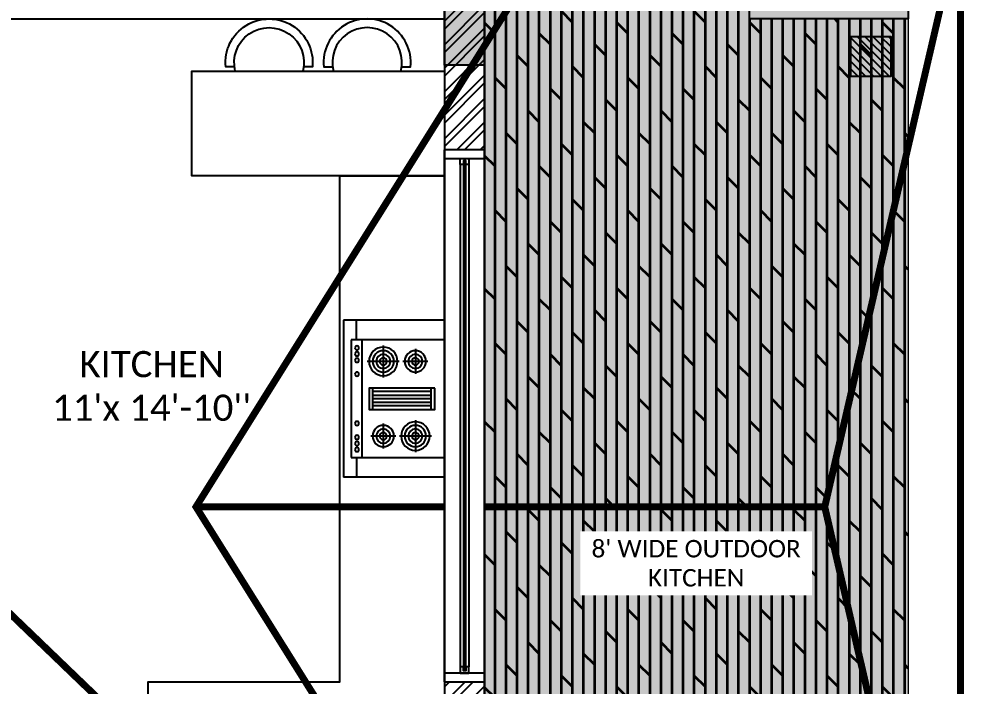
# Model space of a CAD drawing. Header units: millimetres. Extents: x -176651 to 424033, y -469666 to 486614.
# Drawn here: x 232191 to 237612, y 22703 to 26528 of the extents above; entities that cross this region are included whole.
import ezdxf

# ---------------------------------------------------------------- set-up
doc = ezdxf.new("R2010")
doc.units = ezdxf.units.MM
doc.set_wipeout_variables(frame=1)
doc.linetypes.add('1625_West Villa$0$DASHED', pattern=[0.75, 0.5, -0.25])
doc.linetypes.add('1625W-Roof Plan$0$DASHED', pattern=[0.75, 0.5, -0.25])
for name, color, linetype in [('1625_West Villa$0$ad-Elevation 10', 8, 'Continuous'), ('1625_West Villa$0$ad-Furniture', 8, 'Continuous'), ('1625_West Villa$0$ad-Glass Sectionline', 8, 'Continuous'), ('1625_West Villa$0$ad-Text main', 8, 'Continuous'), ('1625_West Villa$0$ad-Verandah', 8, 'Continuous'), ('1625_West Villa$0$ad-Wall', 8, 'Continuous'), ('1625_West Villa$0$ad-Wall hatch', 8, 'Continuous'), ('1625W-Roof Plan$0$ad-Primary Roof', 8, 'Continuous'), ('1625W-Roof Plan$0$ad-Secondary Roof', 8, 'Continuous'), ('1625W_Columns$0$ad-Column', 8, 'Continuous'), ('1625W_Columns$0$ad-Column Hatch', 8, 'Continuous'), ('1625W_Columns$0$ad-MS Column', 8, 'Continuous'), ('ad-Plinth', 8, 'Continuous'), ('ad-Verandah', 33, 'Continuous')]:
    doc.layers.add(name, color=color, linetype=linetype)
doc.layers.add('1625_West Villa$0$ad-Landscape', color=8, linetype='Continuous', lineweight=35)
doc.styles.add('1625_West Villa$0$Standard', font='calibril.ttf')

# ---------------------------------------------------------------- blocks, each defined once
blk = doc.blocks.new('zw$F00C')
at = {"layer": 'ad-Plinth', "ltscale": 5}
blk.add_lwpolyline([(0, 13620), (12120, 13620), (12120, 0), (0, 0), (0, 4745), (2830, 4745), (2830, 8645), (0, 8645)], close=True, dxfattribs=at)
at = {"layer": 'ad-Verandah', "lineweight": 9}
blk.add_lwpolyline([(6195, 0), (12120, 0), (12120, 8760), (13640, 8760), (13640, 4630), (14550, 4630), (14550, -1210), (6195, -1210)], close=True, dxfattribs=at)
blk = doc.blocks.new('zw$898C')
at = {"layer": 'ad-Plinth', "ltscale": 5}
blk.add_blockref('zw$F00C', (30903.5, -406860.5), dxfattribs=at)
blk = doc.blocks.new('1625_West Villa$0$A$Cf0280c0a')
at = {"layer": '1625_West Villa$0$ad-Furniture'}
for p, q in [((-0.4498, 0), (0.4498, 0)), ((-0.4498, -0.58), (-0.4498, 0)), ((-0.337, -0.0447), (0.337, -0.0447)), ((-0.337, -0.58), (-0.337, -0.0447)), ((0.337, -0.0447), (0.337, -0.58)), ((0.4498, -0.58), (0.4498, 0)), ((-0.337, -0.0754), (-0.4498, -0.0754)), ((-0.337, -0.1061), (0.337, -0.1061)), ((0.337, -0.0754), (0.4498, -0.0754)), ((-0.2142, -0.3207), (-0.2142, -0.137)), ((0.2142, -0.3007), (0.2142, -0.157)), ((-0.0614, -0.1674), (0.0614, -0.1674)), ((-0.0409, -0.5039), (-0.0409, -0.1674)), ((-0.0205, -0.1674), (-0.0205, -0.5039)), ((0, -0.5039), (0, -0.1674)), ((0.0205, -0.1674), (0.0205, -0.5039)), ((0.0409, -0.5039), (0.0409, -0.1674)), ((-0.3061, -0.2288), (-0.1223, -0.2288)), ((0.1423, -0.2288), (0.2861, -0.2288)), ((0.2142, -0.5049), (0.2142, -0.3212)), ((-0.2142, -0.4849), (-0.2142, -0.3412)), ((-0.2861, -0.413), (-0.1423, -0.413)), ((0.1223, -0.413), (0.3061, -0.413)), ((0.0614, -0.5039), (-0.0614, -0.5039)), ((-0.4498, -0.6), (-0.4498, -0.58)), ((0.4498, -0.58), (-0.4498, -0.58)), ((0.4498, -0.6), (0.4498, -0.58)), ((0.4498, -0.6), (-0.4498, -0.6))]:
    blk.add_line(p, q, dxfattribs=at)
blk.add_lwpolyline([(-0.0614, -0.5244), (-0.0614, -0.147), (0.0614, -0.147), (0.0614, -0.5244)], close=True, dxfattribs=at)
for centre, radius in [((-0.2916, -0.0777), 0.0116), ((-0.2569, -0.0777), 0.0116), ((-0.2208, -0.0777), 0.0116), ((-0.1413, -0.0777), 0.0116), ((0.1413, -0.0777), 0.0116), ((0.2208, -0.0777), 0.0116), ((0.2569, -0.0777), 0.0116), ((0.2916, -0.0777), 0.0116), ((-0.2142, -0.2288), 0.0819), ((-0.2142, -0.2288), 0.0614), ((-0.2142, -0.2288), 0.0409), ((-0.2142, -0.2288), 0.0205), ((0.2142, -0.2288), 0.0614), ((0.2142, -0.2288), 0.0409), ((0.2142, -0.2288), 0.0205), ((-0.2142, -0.413), 0.0614), ((-0.2142, -0.413), 0.0409), ((0.2142, -0.413), 0.0819), ((0.2142, -0.413), 0.0614), ((0.2142, -0.413), 0.0409), ((-0.2142, -0.413), 0.0205), ((0.2142, -0.413), 0.0205)]:
    blk.add_circle(centre, radius, dxfattribs=at)
blk = doc.blocks.new('1625_West Villa$0$zw$54AD')
blk.add_lwpolyline([(4.8, 25), (55.1, 25, 1.105542), (-442.4, 25), (-392.1, 25)], format="xyb")
blk.add_arc((-193.6, 50), 200, 345.5225, 194.4775)
blk = doc.blocks.new('1625_West Villa$0$zw$66EE')
at = {"layer": '1625_West Villa$0$ad-Furniture', "linetype": '1625_West Villa$0$DASHED'}
blk.add_lwpolyline([(8540, 4630), (11890, 4630)], dxfattribs=at)
at = {"layer": '1625_West Villa$0$ad-Furniture'}
for points in [[(11890, 4330), (11890, 3730), (10440, 3730), (10440, 4330)], [(11290, 3730), (11890, 3730), (11890, 230), (10190, 230), (10190, 830), (11290, 830)]]:
    blk.add_lwpolyline(points, close=True, dxfattribs=at)
at = {"layer": '1625_West Villa$0$ad-Furniture', "xscale": -1}
blk.add_blockref('1625_West Villa$0$zw$54AD', (10690, 4330), dxfattribs=at)
at = {"layer": '1625_West Villa$0$ad-Furniture', "rotation": 359.9999999999998}
blk.add_blockref('1625_West Villa$0$zw$54AD', (11640, 4330), dxfattribs=at)
at = {"layer": '1625_West Villa$0$ad-Furniture', "xscale": -1000, "yscale": 1000, "zscale": 1000, "rotation": 89.99999999999979}
blk.add_blockref('1625_West Villa$0$A$Cf0280c0a', (11310, 2452.3), dxfattribs=at)
blk = doc.blocks.new('1625_West Villa$0$zw$4DB2')
blk.add_wipeout([(0, 3050), (0, 0), (-230, 0), (-230, 3050)]).dxf.layer = '1625_West Villa$0$ad-Elevation 10'
at = {"layer": '1625_West Villa$0$ad-Elevation 10'}
for points in [[(-230, 3000), (0, 3000), (0, 3050), (-230, 3050)], [(-122, 2965), (-140, 2965), (-140, 3000), (-90, 3000), (-90, 2965), (-108, 2965), (-108, 2987), (-122, 2987)], [(-122, 85), (-140, 85), (-140, 50), (-90, 50), (-90, 85), (-108, 85), (-108, 63), (-122, 63)], [(-230, 50), (-230, 0), (0, 0), (0, 50)]]:
    blk.add_lwpolyline(points, close=True, dxfattribs=at)
for points in [[(-230, 0), (-230, 3050)], [(0, 0), (0, 3050)]]:
    blk.add_lwpolyline(points, dxfattribs=at)
at = {"layer": '1625_West Villa$0$ad-Glass Sectionline'}
blk.add_lwpolyline([(-110, 2982.5), (-110, 65), (-120, 65), (-120, 2982.5)], close=True, dxfattribs=at)
for points in [[(-140, 2965), (-140, 85)], [(-90, 2965), (-90, 85)]]:
    blk.add_lwpolyline(points, dxfattribs=at)
blk = doc.blocks.new('1625_West Villa$0$zw$6266')
at = {"layer": '1625_West Villa$0$ad-Wall hatch', "transparency": 33554610}
h = blk.add_hatch(dxfattribs=at)
h.set_pattern_fill('ANSI32', color=256, scale=10)
h.paths.add_polyline_path([(0, 13620), (0, 10305), (230, 10305), (230, 13390), (4880, 13390), (4880, 8645), (7640, 8645), (7640, 8760), (5110, 8760), (5110, 10500), (5760, 10500), (5760, 10615), (5110, 10615), (5110, 13390), (7525, 13390), (7525, 10615), (6560, 10615), (6560, 10500), (7640, 10500), (7640, 13390), (11890, 13390), (11890, 8760), (8540, 8760), (8540, 8645), (11890, 8645), (11890, 230), (10090, 230), (10090, 0), (12120, 0), (12120, 13620)])
at = {"rotation": 359.9999999999999}
blk.add_blockref('1625_West Villa$0$zw$4DB2', (12120, 830), dxfattribs=at)
at = {"layer": '1625_West Villa$0$ad-Wall'}
blk.add_lwpolyline([(11890, 8645), (11890, 230), (10090, 230), (10090, 0), (12120, 0), (12120, 13620)], dxfattribs=at)
blk = doc.blocks.new('1625_West Villa$0$zw$6540')
at = {"layer": '1625_West Villa$0$ad-Text main', "insert": (10210.6, 2525.1), "char_height": 150, "width": 1175.718, "attachment_point": 5, "style": '1625_West Villa$0$Standard', "bg_fill": 2}
blk.add_mtext("KITCHEN\\P11'x 14'-10''", dxfattribs=at)
blk = doc.blocks.new('1625_West Villa$0$zw$B1DD')
at = {"transparency": 33554559}
h = blk.add_hatch(color=256, dxfattribs=at)
h.dxf.hatch_style = 1
h.set_gradient(color1=(153, 204, 0), color2=(63, 127, 0), name='INVSPHERICAL')
h.paths.add_polyline_path([(0, -1300), (910, -1300), (910, 0), (0, 0)])
h = blk.add_hatch(dxfattribs=at)
h.set_pattern_fill('GRASS', color=74)
h.set_pattern_definition([(90, (4e-12, -1300), (-17.96051, 17.96051), [4.7625, -31.15852]), (45, (4e-12, -1300), (-17.9605, 17.9605), [4.7625, -20.6375]), (135, (4e-12, -1300), (-17.9605, -17.9605), [4.7625, -20.6375])])
h.paths.add_polyline_path([(0, -1300), (910, -1300), (910, 0), (0, 0)])
at = {"layer": '1625_West Villa$0$ad-Elevation 10'}
blk.add_lwpolyline([(0, -1300), (910, -1300), (910, 0), (0, 0)], close=True, dxfattribs=at)
blk = doc.blocks.new('1625_West Villa$0$zw$6CCD')
at = {"transparency": 33554559}
h = blk.add_hatch(color=43, dxfattribs=at)
h.dxf.hatch_style = 1
h.paths.add_polyline_path([(6195, -13620), (12120, -13620), (12120, -4860), (13640, -4860), (13640, -8990), (14550, -8990), (14550, -14830), (6195, -14830)])
at = {"layer": '1625_West Villa$0$ad-Landscape', "transparency": 33554687}
h = blk.add_hatch(dxfattribs=at)
h.set_pattern_fill('DOLMIT', color=44, scale=10, angle=90)
h.set_pattern_definition([(90, (6195, -14830), (-63.5, 2e-14), []), (135, (6195, -14830), (-127, -127), [89.8026, -179.605])])
h.paths.add_polyline_path([(6195, -13620), (12120, -13620), (12120, -4860), (13640, -4860), (13640, -8990), (14550, -8990), (14550, -14830), (6195, -14830)])
at = {"layer": '1625_West Villa$0$ad-Verandah', "lineweight": 9}
blk.add_lwpolyline([(6195, -13620), (12120, -13620), (12120, -4860), (13640, -4860), (13640, -8990), (14550, -8990), (14550, -14830), (6195, -14830)], close=True, dxfattribs=at)
at = {"layer": '1625_West Villa$0$ad-Landscape', "xscale": -1, "rotation": 179.9999999999999}
blk.add_blockref('1625_West Villa$0$zw$B1DD', (13640, -8990), dxfattribs=at)
at = {"layer": '1625_West Villa$0$ad-Text main', "insert": (13333.2, -12111.2), "char_height": 100, "width": 1229.075, "attachment_point": 5, "style": '1625_West Villa$0$Standard', "bg_fill": 2}
blk.add_mtext("\\pxqc;8' WIDE OUTDOOR KITCHEN", dxfattribs=at)
blk = doc.blocks.new('1625W-Roof Plan$0$A$Ca594aa6c')
at = {"layer": '1625W-Roof Plan$0$ad-Primary Roof', "linetype": '1625W-Roof Plan$0$DASHED', "ltscale": 2, "const_width": 40}
blk.add_lwpolyline([(12570, -15450), (2380, -15450), (7475, -10550)], close=True, dxfattribs=at)
at = {"layer": '1625W-Roof Plan$0$ad-Secondary Roof', "linetype": '1625W-Roof Plan$0$DASHED', "ltscale": 2, "const_width": 40}
for points in [[(14850, -8425), (14070.7, -11787.5), (14850, -15150)], [(12570, -8425), (10464.6, -11787.5), (12570, -15150), (14850, -15150), (14850, -8425)]]:
    blk.add_lwpolyline(points, close=True, dxfattribs=at)
blk.add_lwpolyline([(14070.7, -11787.5), (10464.6, -11787.5)], dxfattribs=at)
blk = doc.blocks.new('1625W-Roof Plan')
blk.add_blockref('1625W-Roof Plan$0$A$Ca594aa6c', (0, 13620))
blk = doc.blocks.new('1625W_Columns$0$A$C42b14ea2')
at = {"layer": '1625W_Columns$0$ad-MS Column'}
h = blk.add_hatch(dxfattribs=at)
h.set_pattern_fill('ANSI31', color=256, scale=10)
h.set_pattern_definition([(45, (-1729784.14, 638048.958), (-22.4506403, 22.4506403), [])])
h.paths.add_polyline_path([(0, 0), (230, 0), (230, 230), (0, 230)])
blk.add_lwpolyline([(0, 0), (230, 0), (230, 230), (0, 230)], close=True, dxfattribs=at)
blk = doc.blocks.new('1625W_Columns$0$zw$6AA0')
at = {"layer": '1625W_Columns$0$ad-Column Hatch', "transparency": 33554687}
h = blk.add_hatch(color=256, dxfattribs=at)
h.dxf.hatch_style = 1
h.paths.add_polyline_path([(0, -230), (380, -230), (380, 0), (0, 0)])
at = {"layer": '1625W_Columns$0$ad-Column'}
blk.add_lwpolyline([(0, -230), (380, -230), (380, 0), (0, 0)], close=True, dxfattribs=at)
blk = doc.blocks.new('1625W_Columns')
at = {"xscale": -1, "rotation": 180}
blk.add_blockref('1625W_Columns$0$A$C42b14ea2', (14220, 4530), dxfattribs=at)
at = {"layer": '1625W_Columns$0$ad-Column', "xscale": -1, "rotation": 270}
blk.add_blockref('1625W_Columns$0$zw$6AA0', (12120, 4365), dxfattribs=at)
blk = doc.blocks.new('1625_West Villa')
at = {"layer": '1625_West Villa$0$ad-Verandah'}
blk.add_blockref('1625_West Villa$0$zw$6CCD', (0, 13620), dxfattribs=at)
at = {"layer": '1625_West Villa$0$ad-Furniture'}
blk.add_blockref('1625_West Villa$0$zw$66EE', (0, 0), dxfattribs=at)
at = {"layer": '1625_West Villa$0$ad-Text main'}
blk.add_blockref('1625_West Villa$0$zw$6540', (0, 0), dxfattribs=at)
blk.add_blockref('1625W-Roof Plan', (0, 0))
blk.add_blockref('1625_West Villa$0$zw$6266', (0, 0))
blk.add_blockref('1625W_Columns', (0, 0))
blk = doc.blocks.new("All Plot's Villa Plans")
at = {"ltscale": 5}
blk.add_blockref('1625_West Villa', (222742.3, 21898.3), dxfattribs=at)

msp = doc.modelspace()

# ---------------------------------------------------------------- block references
at = {"ltscale": 5}
msp.add_blockref("All Plot's Villa Plans", (0, 0), dxfattribs=at)

# ---------------------------------------------------------------- next in the draw order: block references
msp.add_blockref('zw$898C', (191838.8, 428758.8), dxfattribs=at)

doc.saveas('drawing.dxf')
